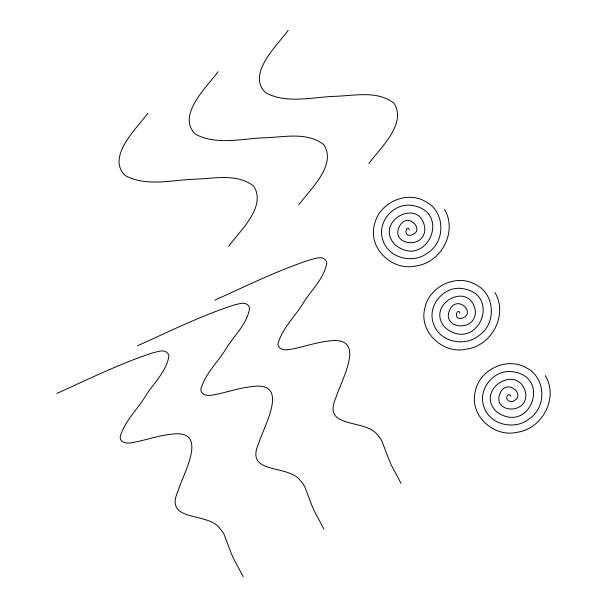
<?xml version="1.0" encoding="UTF-8"?>
<svg xmlns="http://www.w3.org/2000/svg" width="607" height="607" viewBox="0 0 607 607"><rect width="100%" height="100%" fill="white"/><g stroke="black" fill="none" stroke-linecap="round" stroke-linejoin="round"><path stroke-width="0.91" d="M147.858 113.228C137.288 127.819 105.626 157.183 125.459 175.711C146.628 186.941 171.872 179.983 194.581 179.202C213.983 178.633 237.147 173.048 253.658 186.137C266.981 206.691 239.545 231.206 228.611 246.313M218.019 71.785C207.45 86.384 175.787 115.747 195.621 134.268C216.79 145.505 242.041 138.548 264.743 137.766C284.144 137.197 307.317 131.605 323.819 144.701C337.151 165.256 309.707 189.771 298.781 204.87M288.188 30.35C277.619 44.941 245.956 74.304 265.79 92.833C286.959 104.063 312.203 97.105 334.912 96.323C354.313 95.754 377.478 90.17 393.989 103.258C407.312 123.813 379.876 148.328 368.942 163.435M409.346 229.962C407.494 223.755 402.198 235.933 410.294 235.304C425.712 232.238 410.415 212.723 401.068 223.824C386.538 244.006 424.452 251.412 424.877 228.816C421.395 196.349 373.798 220.295 394.459 244.211C426.19 271.154 453.308 210.895 411.03 205.249C393.344 203.239 377.235 221.805 382.554 239.006C387.349 258.081 413.048 264.523 427.874 252.816C445.621 241.51 445.197 212.245 426.493 202.093C407.335 189.87 379.178 202.381 374.511 224.4C367.667 248.271 392.395 271.428 415.871 265.987C441.213 262.763 457.928 231.578 444.407 209.256M459.818 313.136C457.853 306.793 452.655 319.57 461.145 318.478C476.51 314.373 459.727 295.746 451.054 307.506C437.822 328.645 476.434 333.691 475.364 311.004C469.864 279.091 423.861 305.162 445.53 328.023C478.119 353.471 503.066 293.014 460.948 288.386C443.216 286.747 427.472 305.655 433.193 322.749C438.436 341.726 464.294 347.614 478.885 335.595C496.42 323.91 495.304 294.638 476.366 284.918C456.942 273.112 429.005 286.17 424.817 308.318C418.602 332.021 443.163 354.503 466.343 349.162C491.685 345.937 508.4 314.752 494.88 292.437M510.297 396.318C511.762 394.671 507.771 393.875 507.057 396.098C505.479 399.118 509.015 402.274 512.005 401.622C527.096 396.606 509.326 378.965 501.223 391.045C488.893 412.775 527.885 416.212 525.806 393.518C518.879 361.848 473.839 389.808 496.625 411.804C530.465 435.887 552.757 374.352 510.305 371.522C492.732 370.642 477.8 389.717 483.84 406.493C489.53 425.355 515.525 430.697 529.896 418.367C546.953 406.455 545.518 377.698 526.838 368.092C507.414 356.286 479.477 369.344 475.289 391.492C469.082 415.203 493.635 437.685 516.815 432.343C542.165 429.119 558.872 397.934 545.352 375.612M214.779 300.162C246.525 285.912 277.847 270.282 311.004 259.508C315.579 258.574 322.689 255.403 325.929 260.532A6.222 5.933 -23.6 0 1 326.771 262.861C324.32 278.613 310.913 290.29 302.976 303.538C294.782 316.869 282.027 328.486 277.983 343.941C278.014 349.86 285.434 350.429 289.805 349.465C302.377 347.318 314.449 342.78 327.15 341.286C368.555 334.146 341.377 379.58 335.883 397.79C321.429 429.9 366.203 418.011 378.047 435.621A31.276 29.826 -23.6 0 1 381.826 440.872L388.017 457.132A139.094 132.652 -23.6 0 0 391.348 465.212L401.083 483.415M137.599 345.74C169.345 331.49 200.667 315.86 233.824 305.086C238.399 304.16 245.509 300.989 248.749 306.11A6.222 5.933 -23.6 0 1 249.583 308.447C247.14 324.199 233.733 335.868 225.796 349.124C217.602 362.455 204.847 374.071 200.803 389.527C200.834 395.445 208.254 396.007 212.625 395.043C225.197 392.904 237.269 388.359 249.97 386.864C291.375 379.732 264.197 425.158 258.703 443.368C244.242 475.486 289.023 463.589 300.86 481.199A31.276 29.826 -23.6 0 1 304.646 486.45L310.83 502.717A139.094 132.652 -23.6 0 0 314.168 510.798L323.903 528.993M56.906 393.397C88.652 379.147 119.974 363.517 153.131 352.743C157.714 351.81 164.816 348.638 168.056 353.767A6.222 5.933 -23.6 0 1 168.898 356.097C166.447 371.848 153.04 383.525 145.111 396.773C136.909 410.112 124.154 421.721 120.11 437.177C120.14 443.102 127.569 443.664 131.939 442.7C144.504 440.553 156.583 436.016 169.285 434.521C210.69 427.381 183.504 472.815 178.01 491.025C163.556 523.143 208.33 511.246 220.174 528.856A31.276 29.826 -23.6 0 1 223.96 534.107L230.144 550.374A139.094 132.652 -23.6 0 0 233.475 558.448L243.217 576.65"/></g></svg>
